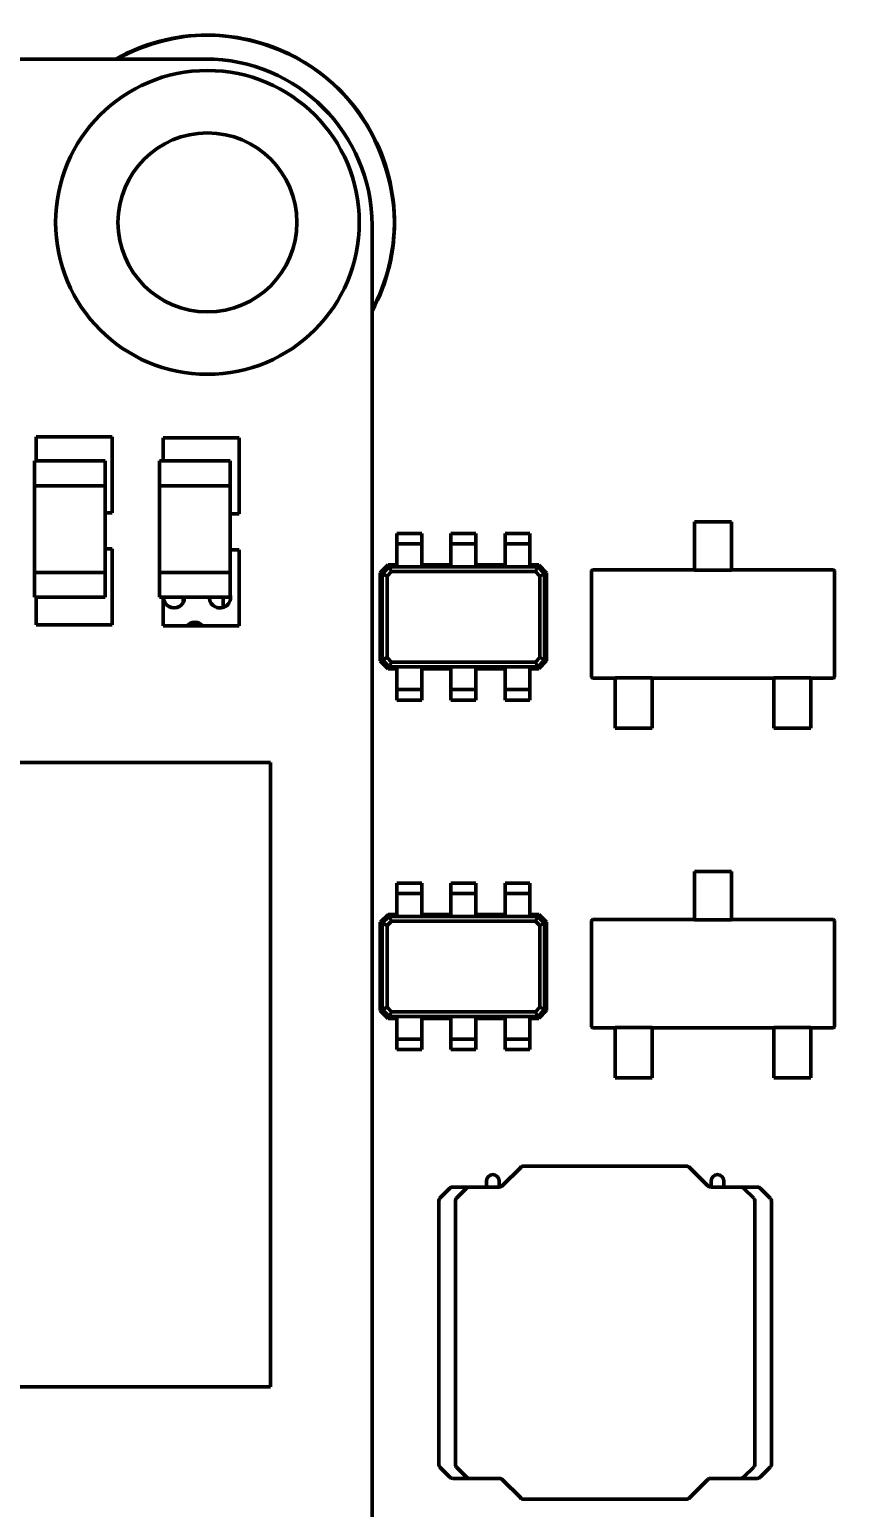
# Model space of a CAD drawing. Header units: millimetres. Extents: x 22 to 202, y 169 to 282.
# Drawn here: x 134.24 to 144.09, y 219.99 to 237.74 of the extents above; entities that cross this region are included whole.
import ezdxf

# ---------------------------------------------------------------- set-up
doc = ezdxf.new("R2010")
doc.units = ezdxf.units.MM
doc.header["$LTSCALE"] = 0.75
doc.layers.add('FD_Dimensions', color=7, linetype='Continuous', lineweight=25)
doc.layers.add('Visible', color=7, linetype='Continuous', lineweight=50)
doc.styles.get("Standard").update_dxf_attribs({"font": 'arial.ttf'})
doc.dimstyles.new('Dim-ISO-25', dxfattribs={"dimtxt": 2.5, "dimasz": 2.5, "dimexe": 1.5, "dimexo": 0, "dimgap": 1, "dimtad": 1, "dimzin": 4, "dimdsep": 46, "dimtxsty": 'Standard', "dimblk": 'OPEN90', "dimcen": 0, "dimazin": 1, "dimtp": 0.1, "dimtm": 0.1, "dimtfac": 0.72, "dimtmove": 0, "dimatfit": 3, "dimfxl": 1, "dimtzin": 4, "dimarcsym": 0})

# ---------------------------------------------------------------- blocks, each defined once
blk = doc.blocks.new('_Open90')
at = {"color": 0, "linetype": 'ByBlock', "lineweight": -2}
for p, q in [((-0.5, 0.5), (0, 0)), ((0, 0), (-1, 0)), ((0, 0), (-0.5, -0.5))]:
    blk.add_line(p, q, dxfattribs=at)
blk = doc.blocks.new('*D28')
at = {"layer": 'Defpoints', "color": 0, "transparency": 16777216}
for p in [(170.550528, 263.135658), (200.052214, 263.135658), (124.449775, 178.627866)]:
    blk.add_point(p, dxfattribs=at)
at = {"layer": 'FD_Dimensions', "color": 0, "lineweight": -2, "transparency": 16777216}
for p, q in [((170.550528, 263.135658), (201.552214, 263.135658)), ((200.052214, 181.127866), (200.052214, 260.635658)), ((124.449775, 178.627866), (201.552214, 178.627866))]:
    blk.add_line(p, q, dxfattribs=at)
at = {"layer": 'FD_Dimensions', "color": 0, "lineweight": -2, "transparency": 16777216, "xscale": 2.5, "yscale": 2.5, "zscale": 2.5}
for p, rotation in [((200.052214, 263.135658), 90), ((200.052214, 178.627866), 270)]:
    blk.add_blockref('_Open90', p, dxfattribs=dict(at, rotation=rotation))
at = {"layer": 'FD_Dimensions', "color": 0, "transparency": 16777216, "insert": (197.774947, 227.099634), "char_height": 2.5, "attachment_point": 5, "rotation": 90}
blk.add_mtext('84.51mm', dxfattribs=at)

msp = doc.modelspace()

# ---------------------------------------------------------------- linework, layer by layer
at = {"layer": 'Visible'}
for p, q in [((95.352, 237.386), (136.351, 237.386)), ((138.351, 235.386), (138.351, 204.386)), ((134.314, 232.849), (134.314, 232.559)), ((135.229, 232.849), (134.314, 232.849)), ((135.229, 231.934), (135.229, 232.849)), ((135.841, 232.836), (135.841, 232.559)), ((136.755, 232.836), (135.841, 232.836)), ((136.755, 231.922), (136.755, 232.836)), ((135.144, 232.559), (134.294, 232.559)), ((134.294, 232.559), (134.294, 232.552)), ((134.294, 232.259), (134.294, 232.552)), ((135.144, 232.559), (135.144, 232.552)), ((135.144, 232.259), (135.144, 232.552)), ((136.645, 232.559), (135.795, 232.559)), ((135.795, 232.559), (135.795, 232.552)), ((135.795, 232.259), (135.795, 232.552)), ((136.645, 232.559), (136.645, 232.552)), ((136.645, 232.259), (136.645, 232.552)), ((135.144, 232.259), (134.294, 232.259)), ((134.294, 232.259), (134.294, 231.219)), ((135.144, 231.219), (135.144, 232.259)), ((136.645, 232.259), (135.795, 232.259)), ((135.795, 232.259), (135.795, 231.219)), ((136.645, 231.219), (136.645, 232.259)), ((135.144, 231.934), (135.229, 231.934)), ((136.645, 231.922), (136.755, 231.922)), ((142.227, 231.57), (142.227, 231.824)), ((142.672, 231.824), (142.227, 231.824)), ((142.672, 231.57), (142.672, 231.824)), ((138.649, 231.685), (138.649, 231.66)), ((138.649, 231.685), (138.949, 231.685)), ((138.649, 231.66), (138.649, 231.56)), ((138.649, 231.31), (138.649, 231.56)), ((138.649, 231.56), (138.949, 231.56)), ((138.949, 231.685), (138.949, 231.66)), ((138.949, 231.66), (138.949, 231.56)), ((138.949, 231.31), (138.949, 231.56)), ((139.299, 231.685), (139.299, 231.66)), ((139.299, 231.685), (139.599, 231.685)), ((139.299, 231.66), (139.299, 231.56)), ((139.299, 231.31), (139.299, 231.56)), ((139.299, 231.56), (139.599, 231.56)), ((139.599, 231.685), (139.599, 231.66)), ((139.599, 231.66), (139.599, 231.56)), ((139.599, 231.31), (139.599, 231.56)), ((139.949, 231.685), (139.949, 231.66)), ((139.949, 231.685), (140.249, 231.685)), ((139.949, 231.66), (139.949, 231.56)), ((139.949, 231.31), (139.949, 231.56)), ((139.949, 231.56), (140.249, 231.56)), ((140.249, 231.685), (140.249, 231.66)), ((140.249, 231.66), (140.249, 231.56)), ((140.249, 231.31), (140.249, 231.56)), ((142.227, 231.57), (142.227, 231.538)), ((142.227, 231.538), (142.227, 231.462)), ((142.672, 231.57), (142.672, 231.538)), ((142.672, 231.538), (142.672, 231.462)), ((135.229, 231.503), (135.144, 231.503)), ((135.229, 230.588), (135.229, 231.503)), ((136.755, 231.49), (136.645, 231.49)), ((136.755, 230.575), (136.755, 231.49)), ((142.227, 231.309), (142.227, 231.462)), ((142.672, 231.309), (142.672, 231.462)), ((134.294, 231.219), (134.294, 230.927)), ((134.294, 231.219), (135.144, 231.219)), ((135.144, 231.219), (135.144, 230.927)), ((135.795, 231.219), (135.795, 230.927)), ((135.795, 231.219), (136.645, 231.219)), ((136.645, 231.219), (136.645, 230.927)), ((138.449, 231.215), (138.544, 231.31)), ((138.449, 230.155), (138.449, 231.215)), ((138.474, 231.203), (138.557, 231.285)), ((138.474, 230.168), (138.474, 231.203)), ((138.474, 231.203), (138.531, 231.175)), ((138.531, 231.175), (138.585, 231.229)), ((138.531, 230.196), (138.531, 231.175)), ((138.544, 231.31), (138.649, 231.31)), ((138.557, 231.285), (138.649, 231.285)), ((138.557, 231.285), (138.585, 231.229)), ((138.585, 231.229), (140.314, 231.229)), ((138.649, 231.285), (138.949, 231.285)), ((138.949, 231.31), (139.299, 231.31)), ((138.949, 231.285), (139.299, 231.285)), ((139.299, 231.285), (139.599, 231.285)), ((139.599, 231.31), (139.949, 231.31)), ((139.599, 231.285), (139.949, 231.285)), ((139.949, 231.285), (140.249, 231.285)), ((140.249, 231.31), (140.354, 231.31)), ((140.249, 231.285), (140.342, 231.285)), ((140.342, 231.285), (140.314, 231.229)), ((140.314, 231.229), (140.368, 231.175)), ((140.342, 231.285), (140.424, 231.203)), ((140.354, 231.31), (140.449, 231.215)), ((140.424, 231.203), (140.368, 231.175)), ((140.368, 231.175), (140.368, 230.196)), ((140.424, 231.203), (140.424, 230.168)), ((140.449, 231.215), (140.449, 230.155)), ((140.99, 231.235), (140.99, 229.96)), ((142.227, 231.248), (141.002, 231.248)), ((142.227, 231.309), (142.227, 231.244)), ((142.672, 231.244), (142.227, 231.244)), ((142.672, 231.309), (142.672, 231.244)), ((143.897, 231.248), (142.672, 231.248)), ((143.91, 229.96), (143.91, 231.235)), ((134.294, 230.919), (134.294, 230.927)), ((134.294, 230.919), (135.144, 230.919)), ((134.314, 230.919), (134.314, 230.588)), ((135.144, 230.919), (135.144, 230.927)), ((135.795, 230.919), (135.795, 230.927)), ((135.795, 230.919), (136.645, 230.919)), ((135.841, 230.919), (135.841, 230.575)), ((136.082, 230.855), (136.082, 230.919)), ((136.563, 230.919), (136.563, 230.798)), ((136.645, 230.919), (136.645, 230.927)), ((134.314, 230.588), (135.229, 230.588)), ((135.841, 230.575), (136.755, 230.575)), ((138.544, 230.06), (138.449, 230.155)), ((138.474, 230.168), (138.531, 230.196)), ((138.557, 230.085), (138.474, 230.168)), ((138.585, 230.141), (138.531, 230.196)), ((138.557, 230.085), (138.585, 230.141)), ((140.314, 230.141), (138.585, 230.141)), ((140.368, 230.196), (140.314, 230.141)), ((140.342, 230.085), (140.314, 230.141)), ((140.424, 230.168), (140.342, 230.085)), ((140.449, 230.155), (140.354, 230.06)), ((140.424, 230.168), (140.368, 230.196)), ((138.649, 230.06), (138.544, 230.06)), ((138.649, 230.085), (138.557, 230.085)), ((138.949, 230.085), (138.649, 230.085)), ((138.649, 230.06), (138.649, 229.81)), ((139.299, 230.085), (138.949, 230.085)), ((139.299, 230.06), (138.949, 230.06)), ((138.949, 230.06), (138.949, 229.81)), ((139.599, 230.085), (139.299, 230.085)), ((139.299, 230.06), (139.299, 229.81)), ((139.949, 230.085), (139.599, 230.085)), ((139.949, 230.06), (139.599, 230.06)), ((139.599, 230.06), (139.599, 229.81)), ((140.249, 230.085), (139.949, 230.085)), ((139.949, 230.06), (139.949, 229.81)), ((140.342, 230.085), (140.249, 230.085)), ((140.354, 230.06), (140.249, 230.06)), ((140.249, 230.06), (140.249, 229.81)), ((141.002, 229.948), (141.274, 229.948)), ((141.274, 229.951), (141.719, 229.951)), ((141.274, 229.886), (141.274, 229.951)), ((141.719, 229.886), (141.719, 229.951)), ((141.719, 229.948), (143.18, 229.948)), ((143.625, 229.951), (143.18, 229.951)), ((143.18, 229.886), (143.18, 229.951)), ((143.625, 229.886), (143.625, 229.951)), ((143.625, 229.948), (143.897, 229.948)), ((138.649, 229.71), (138.649, 229.81)), ((138.949, 229.81), (138.649, 229.81)), ((138.949, 229.71), (138.949, 229.81)), ((139.299, 229.71), (139.299, 229.81)), ((139.599, 229.81), (139.299, 229.81)), ((139.599, 229.71), (139.599, 229.81)), ((139.949, 229.71), (139.949, 229.81)), ((140.249, 229.81), (139.949, 229.81)), ((140.249, 229.71), (140.249, 229.81)), ((141.274, 229.886), (141.274, 229.734)), ((141.719, 229.886), (141.719, 229.734)), ((143.18, 229.886), (143.18, 229.734)), ((143.625, 229.886), (143.625, 229.734)), ((138.649, 229.685), (138.649, 229.71)), ((138.949, 229.685), (138.649, 229.685)), ((138.949, 229.685), (138.949, 229.71)), ((139.299, 229.685), (139.299, 229.71)), ((139.599, 229.685), (139.299, 229.685)), ((139.599, 229.685), (139.599, 229.71)), ((139.949, 229.685), (139.949, 229.71)), ((140.249, 229.685), (139.949, 229.685)), ((140.249, 229.685), (140.249, 229.71)), ((141.274, 229.658), (141.274, 229.734)), ((141.274, 229.626), (141.274, 229.658)), ((141.274, 229.626), (141.274, 229.348)), ((141.719, 229.658), (141.719, 229.734)), ((141.719, 229.626), (141.719, 229.658)), ((141.719, 229.626), (141.719, 229.348)), ((143.18, 229.658), (143.18, 229.734)), ((143.18, 229.626), (143.18, 229.658)), ((143.18, 229.626), (143.18, 229.348)), ((143.625, 229.658), (143.625, 229.734)), ((143.625, 229.626), (143.625, 229.658)), ((143.625, 229.626), (143.625, 229.348)), ((141.274, 229.348), (141.719, 229.348)), ((143.625, 229.348), (143.18, 229.348)), ((137.129, 228.933), (124.129, 228.933)), ((137.129, 221.433), (137.129, 228.933)), ((142.227, 227.37), (142.227, 227.624)), ((142.672, 227.624), (142.227, 227.624)), ((142.672, 227.37), (142.672, 227.624)), ((138.649, 227.485), (138.649, 227.46)), ((138.649, 227.485), (138.949, 227.485)), ((138.649, 227.46), (138.649, 227.36)), ((138.949, 227.485), (138.949, 227.46)), ((138.949, 227.46), (138.949, 227.36)), ((139.299, 227.485), (139.299, 227.46)), ((139.299, 227.485), (139.599, 227.485)), ((139.299, 227.46), (139.299, 227.36)), ((139.599, 227.485), (139.599, 227.46)), ((139.599, 227.46), (139.599, 227.36)), ((139.949, 227.485), (139.949, 227.46)), ((139.949, 227.485), (140.249, 227.485)), ((139.949, 227.46), (139.949, 227.36)), ((140.249, 227.485), (140.249, 227.46)), ((140.249, 227.46), (140.249, 227.36)), ((138.649, 227.11), (138.649, 227.36)), ((138.649, 227.36), (138.949, 227.36)), ((138.949, 227.11), (138.949, 227.36)), ((139.299, 227.11), (139.299, 227.36)), ((139.299, 227.36), (139.599, 227.36)), ((139.599, 227.11), (139.599, 227.36)), ((139.949, 227.11), (139.949, 227.36)), ((139.949, 227.36), (140.249, 227.36)), ((140.249, 227.11), (140.249, 227.36)), ((142.227, 227.37), (142.227, 227.338)), ((142.227, 227.338), (142.227, 227.262)), ((142.227, 227.109), (142.227, 227.262)), ((142.672, 227.37), (142.672, 227.338)), ((142.672, 227.338), (142.672, 227.262)), ((142.672, 227.109), (142.672, 227.262)), ((138.449, 227.015), (138.544, 227.11)), ((138.474, 227.003), (138.557, 227.085)), ((138.544, 227.11), (138.649, 227.11)), ((138.557, 227.085), (138.649, 227.085)), ((138.557, 227.085), (138.585, 227.029)), ((138.649, 227.085), (138.949, 227.085)), ((138.949, 227.11), (139.299, 227.11)), ((138.949, 227.085), (139.299, 227.085)), ((139.299, 227.085), (139.599, 227.085)), ((139.599, 227.11), (139.949, 227.11)), ((139.599, 227.085), (139.949, 227.085)), ((139.949, 227.085), (140.249, 227.085)), ((140.249, 227.11), (140.354, 227.11)), ((140.249, 227.085), (140.342, 227.085)), ((140.342, 227.085), (140.314, 227.029)), ((140.342, 227.085), (140.424, 227.003)), ((140.354, 227.11), (140.449, 227.015)), ((142.227, 227.109), (142.227, 227.044)), ((142.672, 227.109), (142.672, 227.044)), ((138.449, 225.955), (138.449, 227.015)), ((138.474, 225.968), (138.474, 227.003)), ((138.474, 227.003), (138.531, 226.975)), ((138.531, 226.975), (138.585, 227.029)), ((138.531, 225.996), (138.531, 226.975)), ((138.585, 227.029), (140.314, 227.029)), ((140.314, 227.029), (140.368, 226.975)), ((140.424, 227.003), (140.368, 226.975)), ((140.368, 226.975), (140.368, 225.996)), ((140.424, 227.003), (140.424, 225.968)), ((140.449, 227.015), (140.449, 225.955)), ((140.99, 227.035), (140.99, 225.76)), ((142.227, 227.048), (141.002, 227.048)), ((142.672, 227.044), (142.227, 227.044)), ((143.897, 227.048), (142.672, 227.048)), ((143.91, 225.76), (143.91, 227.035)), ((138.544, 225.86), (138.449, 225.955)), ((138.474, 225.968), (138.531, 225.996)), ((138.557, 225.885), (138.474, 225.968)), ((138.585, 225.941), (138.531, 225.996)), ((138.649, 225.86), (138.544, 225.86)), ((138.557, 225.885), (138.585, 225.941)), ((138.649, 225.885), (138.557, 225.885)), ((140.314, 225.941), (138.585, 225.941)), ((138.949, 225.885), (138.649, 225.885)), ((138.649, 225.86), (138.649, 225.61)), ((139.299, 225.885), (138.949, 225.885)), ((139.299, 225.86), (138.949, 225.86)), ((138.949, 225.86), (138.949, 225.61)), ((139.599, 225.885), (139.299, 225.885)), ((139.299, 225.86), (139.299, 225.61)), ((139.949, 225.885), (139.599, 225.885)), ((139.949, 225.86), (139.599, 225.86)), ((139.599, 225.86), (139.599, 225.61)), ((140.249, 225.885), (139.949, 225.885)), ((139.949, 225.86), (139.949, 225.61)), ((140.342, 225.885), (140.249, 225.885)), ((140.354, 225.86), (140.249, 225.86)), ((140.249, 225.86), (140.249, 225.61)), ((140.368, 225.996), (140.314, 225.941)), ((140.342, 225.885), (140.314, 225.941)), ((140.424, 225.968), (140.342, 225.885)), ((140.449, 225.955), (140.354, 225.86)), ((140.424, 225.968), (140.368, 225.996)), ((141.002, 225.748), (141.274, 225.748)), ((141.274, 225.751), (141.719, 225.751)), ((141.274, 225.686), (141.274, 225.751)), ((141.274, 225.686), (141.274, 225.534)), ((141.719, 225.686), (141.719, 225.751)), ((141.719, 225.748), (143.18, 225.748)), ((141.719, 225.686), (141.719, 225.534)), ((143.625, 225.751), (143.18, 225.751)), ((143.18, 225.686), (143.18, 225.751)), ((143.18, 225.686), (143.18, 225.534)), ((143.625, 225.686), (143.625, 225.751)), ((143.625, 225.748), (143.897, 225.748)), ((143.625, 225.686), (143.625, 225.534)), ((138.649, 225.51), (138.649, 225.61)), ((138.949, 225.61), (138.649, 225.61)), ((138.649, 225.485), (138.649, 225.51)), ((138.949, 225.485), (138.649, 225.485)), ((138.949, 225.51), (138.949, 225.61)), ((138.949, 225.485), (138.949, 225.51)), ((139.299, 225.51), (139.299, 225.61)), ((139.599, 225.61), (139.299, 225.61)), ((139.299, 225.485), (139.299, 225.51)), ((139.599, 225.485), (139.299, 225.485)), ((139.599, 225.51), (139.599, 225.61)), ((139.599, 225.485), (139.599, 225.51)), ((139.949, 225.51), (139.949, 225.61)), ((140.249, 225.61), (139.949, 225.61)), ((139.949, 225.485), (139.949, 225.51)), ((140.249, 225.485), (139.949, 225.485)), ((140.249, 225.51), (140.249, 225.61)), ((140.249, 225.485), (140.249, 225.51)), ((141.274, 225.458), (141.274, 225.534)), ((141.719, 225.458), (141.719, 225.534)), ((143.18, 225.458), (143.18, 225.534)), ((143.625, 225.458), (143.625, 225.534)), ((141.274, 225.426), (141.274, 225.458)), ((141.274, 225.426), (141.274, 225.148)), ((141.719, 225.426), (141.719, 225.458)), ((141.719, 225.426), (141.719, 225.148)), ((143.18, 225.426), (143.18, 225.458)), ((143.18, 225.426), (143.18, 225.148)), ((143.625, 225.426), (143.625, 225.458)), ((143.625, 225.426), (143.625, 225.148)), ((141.274, 225.148), (141.719, 225.148)), ((143.625, 225.148), (143.18, 225.148)), ((139.916, 223.85), (140.137, 224.071)), ((140.172, 224.085), (142.131, 224.085)), ((142.166, 224.071), (142.387, 223.85)), ((139.727, 223.91), (139.727, 223.835)), ((139.877, 223.835), (139.877, 223.91)), ((142.427, 223.91), (142.427, 223.835)), ((142.577, 223.835), (142.577, 223.91)), ((139.166, 223.7), (139.287, 223.821)), ((139.322, 223.835), (139.522, 223.835)), ((139.366, 223.7), (139.487, 223.821)), ((139.522, 223.835), (139.881, 223.835)), ((142.422, 223.835), (142.781, 223.835)), ((142.781, 223.835), (142.981, 223.835)), ((142.816, 223.821), (142.937, 223.7)), ((143.016, 223.821), (143.137, 223.7)), ((139.152, 220.506), (139.152, 223.665)), ((139.352, 220.506), (139.352, 223.665)), ((142.952, 223.665), (142.952, 220.506)), ((143.152, 223.665), (143.152, 220.506)), ((124.129, 221.433), (137.129, 221.433)), ((139.287, 220.35), (139.166, 220.471)), ((139.522, 220.335), (139.322, 220.335)), ((139.487, 220.35), (139.366, 220.471)), ((139.881, 220.335), (139.522, 220.335)), ((142.781, 220.335), (142.422, 220.335)), ((142.981, 220.335), (142.781, 220.335)), ((142.937, 220.471), (142.816, 220.35)), ((143.137, 220.471), (143.016, 220.35)), ((140.137, 220.1), (139.916, 220.321)), ((142.387, 220.321), (142.166, 220.1)), ((142.131, 220.085), (140.172, 220.085))]:
    msp.add_line(p, q, dxfattribs=at)
for radius in [1.825, 1.075]:
    msp.add_circle((136.373, 235.423), radius, dxfattribs=at)
at = {"layer": 'Visible', "extrusion": (0, 0, -1)}
for centre, radius, start, end in [((-136.37, 235.423), 2.25, 60.7211, 90), ((-136.37, 235.423), 2.25, 90, 208.2628), ((-136.351, 235.386), 2, 90.0001, 179.9999), ((-140.172, 224.035), 0.05, 45, 90), ((-142.131, 224.035), 0.05, 90, 135), ((-139.802, 223.91), 0.075, 0, 180), ((-139.522, 223.785), 0.05, 45, 90), ((-142.781, 223.785), 0.05, 90, 135), ((-139.402, 223.665), 0.05, 0, 45), ((-142.902, 223.665), 0.05, 135, 180), ((-139.402, 220.506), 0.05, 315, 0), ((-139.522, 220.385), 0.05, 270, 315), ((-142.781, 220.385), 0.05, 225, 270), ((-142.902, 220.506), 0.05, 180, 225), ((-140.172, 220.135), 0.05, 270, 315), ((-142.131, 220.135), 0.05, 225, 270)]:
    msp.add_arc(centre, radius, start, end, dxfattribs=at)
at = {"layer": 'Visible'}
for centre, radius, start, end in [((136.523, 231.518), 0.127, 344.9991, 347.0884), ((135.972, 230.918), 0.127, 179.3252, 0.6748), ((136.523, 230.918), 0.127, 179.3252, 15.0009), ((136.222, 230.493), 0.127, 40.5645, 139.4355), ((142.502, 223.91), 0.075, 0, 180), ((139.322, 223.785), 0.05, 90, 135), ((139.881, 223.885), 0.05, 270, 315), ((142.422, 223.885), 0.05, 225, 270), ((142.981, 223.785), 0.05, 45, 90), ((139.202, 223.665), 0.05, 135, 180), ((143.102, 223.665), 0.05, 0, 45), ((139.202, 220.506), 0.05, 180, 225), ((139.322, 220.385), 0.05, 225, 270), ((139.881, 220.285), 0.05, 45, 90), ((142.422, 220.285), 0.05, 90, 135), ((142.981, 220.385), 0.05, 270, 315), ((143.102, 220.506), 0.05, 315, 0)]:
    msp.add_arc(centre, radius, start, end, dxfattribs=at)
at = {"layer": 'Visible', "extrusion": (0, 0, -1)}
for centre, major_axis, start_param, end_param in [((141.002, 231.235), (-0.00886, 0.00886), 5.499157, 7.067214), ((143.897, 231.235), (0.00886, 0.00886), -0.784029, 0.784029), ((141.002, 229.96), (0.00886, 0.00886), 2.357564, 3.925621), ((143.897, 229.96), (-0.00886, 0.00886), 2.357564, 3.925621), ((141.002, 227.035), (-0.00886, 0.00886), 5.499157, 7.067214), ((143.897, 227.035), (0.00886, 0.00886), -0.784029, 0.784029), ((141.002, 225.76), (0.00886, 0.00886), 2.357564, 3.925621), ((143.897, 225.76), (-0.00886, 0.00886), 2.357564, 3.925621)]:
    msp.add_ellipse(centre, major_axis=major_axis, ratio=0.997265, start_param=start_param, end_param=end_param, dxfattribs=at)
at = {"layer": 'Visible'}
msp.add_open_spline([(136.37, 237.673), (136.021, 237.673), (135.633, 237.576), (135.283, 237.386)], degree=3, dxfattribs=at)
msp.add_open_spline([(138.351, 234.364), (138.531, 234.707), (138.62, 235.083), (138.62, 235.423), (138.62, 235.985), (138.367, 236.65), (137.879, 237.092), (137.446, 237.483), (136.868, 237.673), (136.37, 237.673)], degree=3, knots=[-4.665587, -4.665587, -4.665587, -4.665587, -3.534292, -3.534292, -3.534292, -1.65995, -1.65995, -1.65995, 0, 0, 0, 0], dxfattribs=at)

# ---------------------------------------------------------------- dimensions: what is measured, and where the dimension line sits
at = {"layer": 'FD_Dimensions'}
dim = msp.add_linear_dim(base=(200.052, 263.136), p1=(124.45, 178.628), p2=(170.551, 263.136), angle=90, dimstyle='Dim-ISO-25', override={"dimlfac": 1, "dimpost": 'mm'}, dxfattribs=at)
dim.commit()
dim.dimension.update_dxf_attribs({"geometry": '*D28', "text_midpoint": (200.052, 227.1), "dimtype": 160})

doc.saveas('drawing.dxf')
